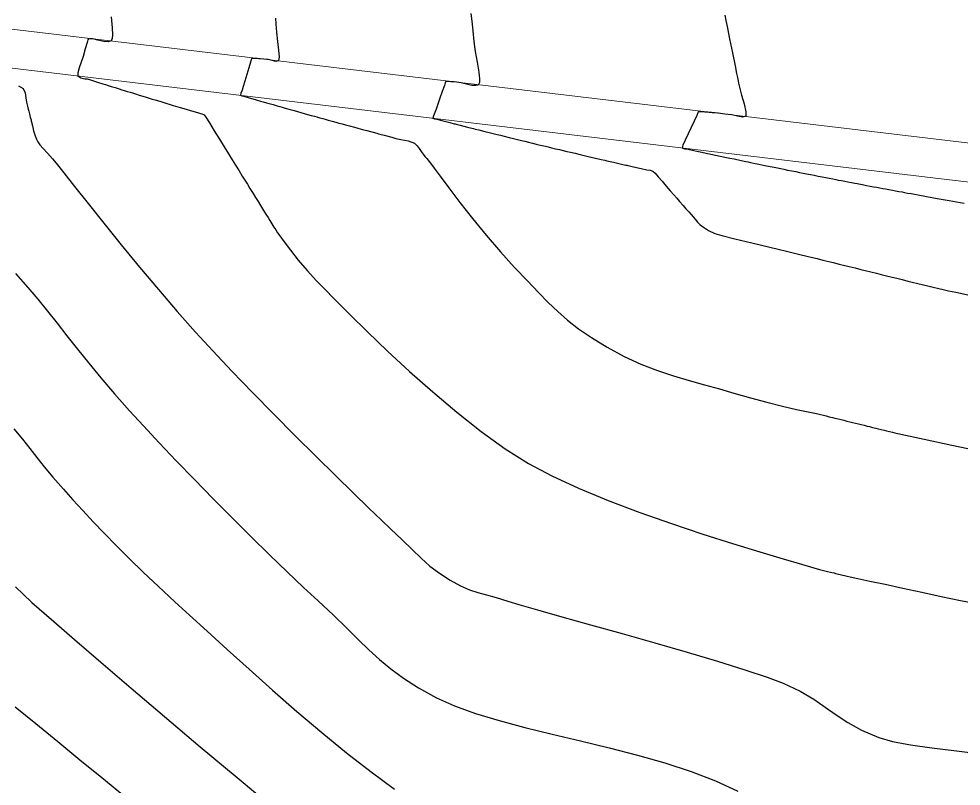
# Model space of a CAD drawing. Header units: millimetres. Extents: x 340454 to 342791, y 6993867 to 6995092.
# Drawn here: x 341342.68 to 341391.12, y 6994473.82 to 6994513.27 of the extents above; entities that cross this region are included whole.
import ezdxf

# ---------------------------------------------------------------- set-up
doc = ezdxf.new("R2010")
doc.units = ezdxf.units.MM
doc.header["$LTSCALE"] = 10
for name, color, linetype in [('T-HM-CURVA_INTERMEDIARIA', 45, 'Continuous'), ('T-HM-CURVA_MESTRA', 20, 'Continuous'), ('URB-Calçadas', 2, 'Continuous'), ('URB-Quadras', 3, 'Continuous')]:
    doc.layers.add(name, color=color, linetype=linetype)

msp = doc.modelspace()

# ---------------------------------------------------------------- linework, layer by layer
at = {"layer": 'T-HM-CURVA_INTERMEDIARIA', "color": 45, "linetype": 'Continuous', "lineweight": -3, "flags": 128}
for points, elevation in [([(341355.876, 6994513.308), (341355.897, 6994512.989), (341355.924, 6994512.585), (341355.972, 6994512.105), (341356.029, 6994511.657), (341356.058, 6994511.307), (341356.021, 6994511.123), (341355.883, 6994511.084), (341355.701, 6994511.128), (341355.492, 6994511.174), (341355.273, 6994511.195), (341355.089, 6994511.213), (341355.008, 6994511.221), (341354.933, 6994511.228), (341354.862, 6994511.232), (341354.798, 6994511.235), (341354.743, 6994511.235), (341354.691, 6994511.233), (341354.637, 6994511.217), (341354.63, 6994511.167), (341354.591, 6994511.043), (341354.501, 6994510.752), (341354.393, 6994510.403), (341354.291, 6994510.069), (341354.204, 6994509.785), (341354.151, 6994509.61), (341354.093, 6994509.447), (341354.068, 6994509.341), (341354.143, 6994509.311), (341354.237, 6994509.292), (341354.473, 6994509.224), (341354.874, 6994509.108), (341355.099, 6994509.043), (341355.167, 6994509.024), (341355.234, 6994509.005), (341355.417, 6994508.952), (341355.746, 6994508.859), (341355.966, 6994508.796), (341356.087, 6994508.761), (341356.208, 6994508.727), (341356.373, 6994508.681), (341356.624, 6994508.61), (341356.837, 6994508.55), (341357.01, 6994508.501), (341357.182, 6994508.453), (341357.343, 6994508.408), (341357.52, 6994508.358), (341357.711, 6994508.305), (341357.872, 6994508.26), (341358, 6994508.224), (341358.157, 6994508.181), (341358.311, 6994508.138), (341358.433, 6994508.105), (341358.587, 6994508.062), (341358.781, 6994508.009), (341358.968, 6994507.958), (341359.132, 6994507.912), (341359.299, 6994507.867), (341359.465, 6994507.822), (341359.68, 6994507.763), (341359.938, 6994507.693), (341360.107, 6994507.647), (341360.228, 6994507.614), (341360.348, 6994507.582), (341360.567, 6994507.523), (341360.895, 6994507.435), (341361.083, 6994507.384), (341361.162, 6994507.363), (341361.241, 6994507.342), (341361.467, 6994507.282), (341361.851, 6994507.18), (341362.059, 6994507.124), (341362.137, 6994507.104), (341362.323, 6994507.072), (341362.698, 6994506.99), (341363.01, 6994506.875), (341363.159, 6994506.742), (341363.254, 6994506.599), (341363.358, 6994506.444), (341363.467, 6994506.308), (341363.555, 6994506.2), (341363.65, 6994506.083), (341363.771, 6994505.933), (341363.891, 6994505.784), (341364.027, 6994505.6), (341364.333, 6994505.181), (341364.783, 6994504.576), (341365.346, 6994503.835), (341365.994, 6994503.007), (341366.7, 6994502.141), (341367.434, 6994501.286), (341368.167, 6994500.492), (341368.829, 6994499.801), (341369.392, 6994499.206), (341369.896, 6994498.685), (341370.38, 6994498.216), (341370.885, 6994497.774), (341371.45, 6994497.339), (341372.115, 6994496.887), (341372.919, 6994496.395), (341373.798, 6994495.919), (341374.661, 6994495.523), (341375.506, 6994495.193), (341376.334, 6994494.913), (341377.141, 6994494.67), (341377.928, 6994494.451), (341378.693, 6994494.241), (341379.434, 6994494.027), (341380.283, 6994493.782), (341381.132, 6994493.559), (341381.94, 6994493.362), (341382.662, 6994493.195), (341383.256, 6994493.064), (341383.679, 6994492.974), (341383.887, 6994492.928), (341384.049, 6994492.888), (341384.179, 6994492.856), (341384.34, 6994492.816), (341384.502, 6994492.776), (341384.631, 6994492.745), (341384.792, 6994492.705), (341384.953, 6994492.665), (341385.081, 6994492.634), (341385.241, 6994492.594), (341385.401, 6994492.555), (341385.528, 6994492.524), (341385.687, 6994492.484), (341385.845, 6994492.445), (341385.972, 6994492.414), (341386.129, 6994492.375), (341386.287, 6994492.336), (341386.412, 6994492.305), (341386.569, 6994492.267), (341386.725, 6994492.228), (341386.85, 6994492.197), (341387.005, 6994492.159), (341387.16, 6994492.12), (341387.283, 6994492.089), (341387.438, 6994492.052), (341387.592, 6994492.017), (341387.715, 6994491.99), (341387.87, 6994491.957), (341388.256, 6994491.874), (341389.221, 6994491.665), (341390.637, 6994491.36), (341392.374, 6994490.985)], 706), ([(341365.914, 6994513.551), (341365.958, 6994513.147), (341366.011, 6994512.66), (341366.071, 6994512.107), (341366.145, 6994511.596), (341366.241, 6994511.045), (341366.325, 6994510.528), (341366.359, 6994510.19), (341366.352, 6994510.005), (341366.328, 6994509.923), (341366.309, 6994509.897), (341366.269, 6994509.867), (341366.165, 6994509.837), (341365.967, 6994509.848), (341365.684, 6994509.917), (341365.422, 6994509.987), (341365.185, 6994510.011), (341365.061, 6994510.024), (341364.968, 6994510.032), (341364.882, 6994510.039), (341364.804, 6994510.043), (341364.736, 6994510.045), (341364.681, 6994510.044), (341364.615, 6994510.036), (341364.6, 6994509.98), (341364.552, 6994509.843), (341364.441, 6994509.532), (341364.319, 6994509.184), (341364.213, 6994508.882), (341364.127, 6994508.633), (341364.067, 6994508.461), (341363.991, 6994508.278), (341363.963, 6994508.162), (341364.052, 6994508.128), (341364.17, 6994508.109), (341364.424, 6994508.043), (341364.837, 6994507.937), (341365.062, 6994507.88), (341365.115, 6994507.866), (341365.167, 6994507.853), (341365.368, 6994507.802), (341365.735, 6994507.709), (341365.958, 6994507.652), (341366.051, 6994507.629), (341366.145, 6994507.605), (341366.329, 6994507.559), (341366.638, 6994507.481), (341366.856, 6994507.427), (341366.989, 6994507.394), (341367.123, 6994507.36), (341367.267, 6994507.325), (341367.442, 6994507.281), (341367.634, 6994507.234), (341367.88, 6994507.173), (341368.101, 6994507.118), (341368.308, 6994507.068), (341368.515, 6994507.018), (341368.693, 6994506.974), (341368.874, 6994506.93), (341369.08, 6994506.88), (341369.265, 6994506.835), (341369.412, 6994506.799), (341369.587, 6994506.757), (341369.756, 6994506.717), (341369.89, 6994506.684), (341370.059, 6994506.644), (341370.27, 6994506.593), (341370.476, 6994506.544), (341370.66, 6994506.501), (341370.849, 6994506.456), (341371.038, 6994506.411), (341371.269, 6994506.357), (341371.542, 6994506.293), (341371.734, 6994506.248), (341371.876, 6994506.214), (341372.018, 6994506.181), (341372.261, 6994506.124), (341372.608, 6994506.044), (341372.81, 6994505.998), (341372.904, 6994505.976), (341372.998, 6994505.954), (341373.244, 6994505.898), (341373.655, 6994505.804), (341373.878, 6994505.753), (341373.93, 6994505.741), (341373.978, 6994505.73), (341374.064, 6994505.711), (341374.27, 6994505.664), (341374.668, 6994505.575), (341374.959, 6994505.509), (341375.125, 6994505.488), (341375.275, 6994505.439), (341375.388, 6994505.337), (341375.547, 6994505.153), (341375.742, 6994504.917), (341375.962, 6994504.659), (341376.169, 6994504.424), (341376.343, 6994504.226), (341376.498, 6994504.05), (341376.649, 6994503.878), (341376.829, 6994503.675), (341376.973, 6994503.51), (341377.114, 6994503.35), (341377.242, 6994503.205), (341377.345, 6994503.087), (341377.449, 6994502.97), (341377.569, 6994502.819), (341377.701, 6994502.684), (341377.875, 6994502.553), (341378.132, 6994502.395), (341378.458, 6994502.239), (341378.813, 6994502.134), (341379.487, 6994501.961), (341380.352, 6994501.748), (341381.282, 6994501.525), (341382.149, 6994501.319), (341382.825, 6994501.159), (341383.184, 6994501.073), (341383.482, 6994501), (341383.719, 6994500.942), (341384.015, 6994500.869), (341384.311, 6994500.796), (341384.547, 6994500.738), (341384.841, 6994500.665), (341385.136, 6994500.592), (341385.37, 6994500.534), (341385.663, 6994500.462), (341385.955, 6994500.39), (341386.188, 6994500.333), (341386.479, 6994500.261), (341386.77, 6994500.189), (341387, 6994500.132), (341387.289, 6994500.061), (341387.578, 6994499.99), (341387.807, 6994499.933), (341388.094, 6994499.862), (341388.38, 6994499.792), (341388.608, 6994499.736), (341388.892, 6994499.666), (341389.176, 6994499.595), (341389.401, 6994499.538), (341389.684, 6994499.47), (341389.967, 6994499.406), (341390.192, 6994499.357), (341390.476, 6994499.295), (341390.841, 6994499.216), (341391.544, 6994499.065)], 707), ([(341378.974, 6994513.458), (341379.028, 6994513.189), (341379.093, 6994512.867), (341379.217, 6994512.247), (341379.364, 6994511.515), (341379.496, 6994510.858), (341379.577, 6994510.461), (341379.634, 6994510.186), (341379.681, 6994509.968), (341379.739, 6994509.694), (341379.835, 6994509.346), (341379.966, 6994508.902), (341380.059, 6994508.496), (341380.043, 6994508.261), (341379.871, 6994508.211), (341379.624, 6994508.272), (341379.324, 6994508.338), (341378.963, 6994508.377), (341378.621, 6994508.413), (341378.458, 6994508.431), (341378.39, 6994508.438), (341378.33, 6994508.444), (341378.28, 6994508.45), (341378.23, 6994508.455), (341378.164, 6994508.462), (341378.1, 6994508.468), (341378.016, 6994508.475), (341377.966, 6994508.479), (341377.914, 6994508.484), (341377.819, 6994508.49), (341377.726, 6994508.493), (341377.676, 6994508.494), (341377.603, 6994508.489), (341377.584, 6994508.433), (341377.526, 6994508.305), (341377.39, 6994508.006), (341377.228, 6994507.648), (341377.087, 6994507.352), (341376.931, 6994507.037), (341376.812, 6994506.775), (341376.779, 6994506.636), (341376.896, 6994506.587), (341377.078, 6994506.57), (341377.284, 6994506.526), (341377.62, 6994506.453), (341377.936, 6994506.385), (341378.081, 6994506.354), (341378.178, 6994506.333), (341378.405, 6994506.285), (341378.819, 6994506.197), (341379.063, 6994506.145), (341379.148, 6994506.127), (341379.232, 6994506.109), (341379.443, 6994506.065), (341379.808, 6994505.988), (341380.045, 6994505.939), (341380.166, 6994505.914), (341380.286, 6994505.889), (341380.448, 6994505.855), (341380.724, 6994505.798), (341381.028, 6994505.736), (341381.295, 6994505.681), (341381.513, 6994505.637), (341381.683, 6994505.602), (341381.847, 6994505.569), (341382.012, 6994505.536), (341382.196, 6994505.498), (341382.418, 6994505.454), (341382.617, 6994505.414), (341382.806, 6994505.376), (341382.995, 6994505.338), (341383.177, 6994505.302), (341383.375, 6994505.263), (341383.567, 6994505.226), (341383.773, 6994505.185), (341383.979, 6994505.144), (341384.157, 6994505.109), (341384.334, 6994505.075), (341384.522, 6994505.039), (341384.68, 6994505.008), (341384.805, 6994504.984), (341384.963, 6994504.953), (341385.138, 6994504.92), (341385.297, 6994504.889), (341385.479, 6994504.854), (341385.647, 6994504.822), (341385.78, 6994504.797), (341385.948, 6994504.765), (341386.12, 6994504.733), (341386.262, 6994504.706), (341386.44, 6994504.672), (341386.618, 6994504.639), (341386.761, 6994504.612), (341386.933, 6994504.58), (341387.101, 6994504.548), (341387.235, 6994504.524), (341387.403, 6994504.493), (341387.585, 6994504.459), (341387.742, 6994504.43), (341387.918, 6994504.398), (341388.079, 6994504.368), (341388.207, 6994504.345), (341388.368, 6994504.316), (341388.553, 6994504.282), (341388.724, 6994504.251), (341388.904, 6994504.218), (341389.058, 6994504.191), (341389.181, 6994504.169), (341389.335, 6994504.141), (341389.523, 6994504.108), (341389.707, 6994504.075), (341389.89, 6994504.042), (341390.097, 6994504.006), (341390.304, 6994503.969), (341390.495, 6994503.936), (341390.691, 6994503.901), (341390.877, 6994503.869), (341391.075, 6994503.834), (341391.274, 6994503.8)], 708), ([(341342.662, 6994509.83), (341342.896, 6994509.694), (341343.011, 6994509.468), (341343.046, 6994509.213), (341343.076, 6994508.98), (341343.125, 6994508.786), (341343.165, 6994508.625), (341343.191, 6994508.52), (341343.224, 6994508.39), (341343.248, 6994508.294), (341343.266, 6994508.222), (341343.282, 6994508.161), (341343.304, 6994508.073), (341343.319, 6994508.012), (341343.34, 6994507.931), (341343.352, 6994507.882), (341343.375, 6994507.764), (341343.432, 6994507.51), (341343.51, 6994507.252), (341343.583, 6994507.08), (341343.656, 6994506.949), (341343.762, 6994506.795), (341343.927, 6994506.598), (341344.146, 6994506.368), (341344.408, 6994506.08), (341344.6, 6994505.843), (341344.988, 6994505.351), (341345.545, 6994504.646), (341346.241, 6994503.769), (341347.049, 6994502.76), (341347.939, 6994501.66), (341348.883, 6994500.509), (341349.853, 6994499.349), (341350.821, 6994498.22), (341351.757, 6994497.164), (341352.645, 6994496.199), (341353.633, 6994495.156), (341354.688, 6994494.064), (341355.779, 6994492.951), (341356.875, 6994491.848), (341357.944, 6994490.784), (341358.954, 6994489.786), (341359.875, 6994488.886), (341360.673, 6994488.111), (341361.319, 6994487.491), (341361.78, 6994487.056), (341362.38, 6994486.483), (341362.893, 6994485.981), (341363.358, 6994485.537), (341363.813, 6994485.136), (341364.295, 6994484.766), (341364.844, 6994484.413), (341365.384, 6994484.122), (341365.845, 6994483.922), (341366.273, 6994483.778), (341366.713, 6994483.655), (341367.21, 6994483.52), (341367.808, 6994483.336), (341368.386, 6994483.161), (341369.341, 6994482.888), (341370.596, 6994482.535), (341372.07, 6994482.123), (341373.687, 6994481.668), (341375.367, 6994481.191), (341377.032, 6994480.71), (341378.602, 6994480.244), (341380.001, 6994479.811), (341381.148, 6994479.43), (341381.965, 6994479.121), (341382.839, 6994478.704), (341383.539, 6994478.293), (341384.135, 6994477.888), (341384.698, 6994477.488), (341385.297, 6994477.094), (341386.002, 6994476.705), (341386.885, 6994476.322), (341387.587, 6994476.118), (341388.51, 6994475.944), (341389.619, 6994475.786), (341390.876, 6994475.632), (341392.246, 6994475.469)], 704), ([(341342.505, 6994500.18), (341343.148, 6994499.455), (341343.652, 6994498.857), (341344.145, 6994498.249), (341344.642, 6994497.622), (341345.153, 6994496.971), (341345.691, 6994496.289), (341346.269, 6994495.57), (341346.899, 6994494.807), (341347.594, 6994493.994), (341348.365, 6994493.125), (341349.082, 6994492.342), (341349.891, 6994491.478), (341350.772, 6994490.553), (341351.705, 6994489.587), (341352.67, 6994488.6), (341353.649, 6994487.611), (341354.622, 6994486.641), (341355.569, 6994485.71), (341356.47, 6994484.837), (341357.307, 6994484.043), (341358.06, 6994483.347), (341358.849, 6994482.611), (341359.521, 6994481.957), (341360.114, 6994481.37), (341360.665, 6994480.833), (341361.215, 6994480.331), (341361.799, 6994479.849), (341362.458, 6994479.371), (341363.228, 6994478.882), (341364.149, 6994478.366), (341365.067, 6994477.946), (341366.15, 6994477.559), (341367.369, 6994477.194), (341368.695, 6994476.843), (341370.098, 6994476.499), (341371.549, 6994476.152), (341373.018, 6994475.796), (341374.476, 6994475.42), (341375.893, 6994475.017), (341377.24, 6994474.579), (341378.487, 6994474.097), (341379.641, 6994473.564)], 703), ([(341342.426, 6994492.193), (341342.862, 6994491.654), (341343.238, 6994491.175), (341343.596, 6994490.717), (341343.976, 6994490.241), (341344.421, 6994489.711), (341344.973, 6994489.087), (341345.461, 6994488.548), (341345.97, 6994487.993), (341346.507, 6994487.418), (341347.078, 6994486.818), (341347.69, 6994486.19), (341348.353, 6994485.528), (341349.071, 6994484.83), (341349.853, 6994484.09), (341350.706, 6994483.305), (341351.457, 6994482.618), (341352.359, 6994481.79), (341353.387, 6994480.852), (341354.514, 6994479.832), (341355.718, 6994478.761), (341356.971, 6994477.668), (341358.25, 6994476.582), (341359.529, 6994475.534), (341360.784, 6994474.553), (341361.989, 6994473.668)], 702), ([(341342.5, 6994484.073), (341342.893, 6994483.689), (341343.351, 6994483.262), (341343.723, 6994482.934), (341344.473, 6994482.282), (341345.547, 6994481.355), (341346.891, 6994480.2), (341348.452, 6994478.866), (341350.175, 6994477.401), (341352.008, 6994475.852), (341353.896, 6994474.269), (341355.786, 6994472.698)], 701)]:
    msp.add_lwpolyline(points, dxfattribs=dict(at, elevation=elevation))
at = {"layer": 'T-HM-CURVA_MESTRA', "color": 20, "linetype": 'Continuous', "lineweight": -3, "flags": 128}
for points, elevation in [([(341347.43, 6994513.377), (341347.481, 6994512.802), (341347.492, 6994512.444), (341347.474, 6994512.255), (341347.445, 6994512.173), (341347.424, 6994512.147), (341347.381, 6994512.117), (341347.263, 6994512.088), (341347.04, 6994512.099), (341346.742, 6994512.168), (341346.554, 6994512.228), (341346.484, 6994512.234), (341346.431, 6994512.237), (341346.378, 6994512.239), (341346.321, 6994512.238), (341346.262, 6994512.233), (341346.225, 6994512.185), (341346.186, 6994512.046), (341346.095, 6994511.72), (341345.987, 6994511.331), (341345.887, 6994511.036), (341345.778, 6994510.746), (341345.703, 6994510.5), (341345.706, 6994510.337), (341345.864, 6994510.234), (341346.079, 6994510.193), (341346.196, 6994510.182), (341346.251, 6994510.165), (341346.306, 6994510.147), (341346.471, 6994510.095), (341346.78, 6994509.999), (341347.003, 6994509.929), (341347.14, 6994509.886), (341347.277, 6994509.843), (341347.426, 6994509.796), (341347.629, 6994509.734), (341347.832, 6994509.671), (341347.981, 6994509.624), (341348.099, 6994509.588), (341348.248, 6994509.541), (341348.399, 6994509.495), (341348.522, 6994509.457), (341348.675, 6994509.41), (341348.871, 6994509.35), (341349.061, 6994509.292), (341349.22, 6994509.243), (341349.376, 6994509.196), (341349.532, 6994509.148), (341349.75, 6994509.082), (341350.024, 6994508.998), (341350.192, 6994508.948), (341350.295, 6994508.917), (341350.398, 6994508.886), (341350.619, 6994508.819), (341350.971, 6994508.713), (341351.164, 6994508.655), (341351.218, 6994508.639), (341351.272, 6994508.623), (341351.501, 6994508.555), (341351.912, 6994508.432), (341352.137, 6994508.366), (341352.213, 6994508.343), (341352.289, 6994508.223), (341352.476, 6994507.92), (341352.728, 6994507.513), (341352.996, 6994507.079), (341353.232, 6994506.696), (341353.461, 6994506.326), (341353.651, 6994506.019), (341353.824, 6994505.74), (341354, 6994505.455), (341354.165, 6994505.188), (341354.301, 6994504.968), (341354.425, 6994504.767), (341354.557, 6994504.555), (341354.717, 6994504.296), (341354.846, 6994504.088), (341354.978, 6994503.873), (341355.103, 6994503.672), (341355.203, 6994503.51), (341355.309, 6994503.339), (341355.408, 6994503.178), (341355.488, 6994503.049), (341355.574, 6994502.911), (341355.688, 6994502.724), (341355.791, 6994502.559), (341355.884, 6994502.415), (341355.982, 6994502.276), (341356.094, 6994502.12), (341356.323, 6994501.805), (341356.647, 6994501.374), (341357.046, 6994500.868), (341357.497, 6994500.331), (341357.977, 6994499.807), (341358.354, 6994499.417), (341358.936, 6994498.824), (341359.694, 6994498.062), (341360.602, 6994497.171), (341361.632, 6994496.187), (341362.759, 6994495.146), (341363.954, 6994494.087), (341365.191, 6994493.046), (341366.442, 6994492.06), (341367.682, 6994491.167), (341368.881, 6994490.404), (341370.071, 6994489.77), (341371.457, 6994489.135), (341372.982, 6994488.507), (341374.593, 6994487.899), (341376.232, 6994487.32), (341377.844, 6994486.781), (341379.373, 6994486.292), (341380.764, 6994485.864), (341381.962, 6994485.507), (341382.91, 6994485.232), (341383.552, 6994485.049), (341383.834, 6994484.969), (341384.174, 6994484.877), (341384.463, 6994484.81), (341384.589, 6994484.783), (341384.666, 6994484.764), (341384.742, 6994484.745), (341384.819, 6994484.726), (341384.894, 6994484.708), (341384.969, 6994484.689), (341385.044, 6994484.671), (341385.118, 6994484.653), (341385.191, 6994484.635), (341385.265, 6994484.618), (341385.411, 6994484.587), (341385.815, 6994484.5), (341386.43, 6994484.367), (341387.211, 6994484.199), (341388.113, 6994484.004), (341389.091, 6994483.793), (341390.099, 6994483.576), (341391.092, 6994483.361), (341391.905, 6994483.218)], 705), ([(341342.493, 6994477.907), (341343.553, 6994477.039), (341344.675, 6994476.121), (341345.819, 6994475.184), (341346.945, 6994474.263), (341348.012, 6994473.389)], 700)]:
    msp.add_lwpolyline(points, dxfattribs=dict(at, elevation=elevation))
at = {"layer": 'URB-Calçadas', "lineweight": 0}
msp.add_lwpolyline([(341462.148, 6994583.263), (341455.773, 6994517.546, -0.469604), (341447.481, 6994511.319), (341447.481, 6994511.319), (341323.425, 6994526.082, 2.505871), (341322.711, 6994515.09), (341446.721, 6994500.318, -0.457908), (341453.358, 6994492.643), (341448.538, 6994442.956, -0.398793), (341439.073, 6994435.65), (341439.073, 6994435.65, -0.034561), (341322.289, 6994451.995, -0.062194), (341256.159, 6994486.217), (341063.331, 6994608.261), (340993.59, 6994654.346), (340972.95, 6994673.775), (340891.463, 6994782.889, -0.419832), (340892.118, 6994787.121), (340913.215, 6994802.257)], format="xyb", dxfattribs=at)
at = {"layer": 'URB-Quadras', "color": 252, "lineweight": 0}
msp.add_lwpolyline([(341314.966, 6994511.233, 0.224514), (341323.331, 6994513.002), (341446.484, 6994498.332, -0.407826), (341450.869, 6994492.884), (341445.987, 6994442.551, -0.333229), (341440.703, 6994438.544, -0.033289), (341328.539, 6994453.761, 0.054917), (341317.193, 6994485.839, -0.039219), (341316.129, 6994490.762, -0.006575), (341315.526, 6994503.486, 0.042663)], format="xyb", close=True, dxfattribs=at)

doc.saveas('drawing.dxf')
